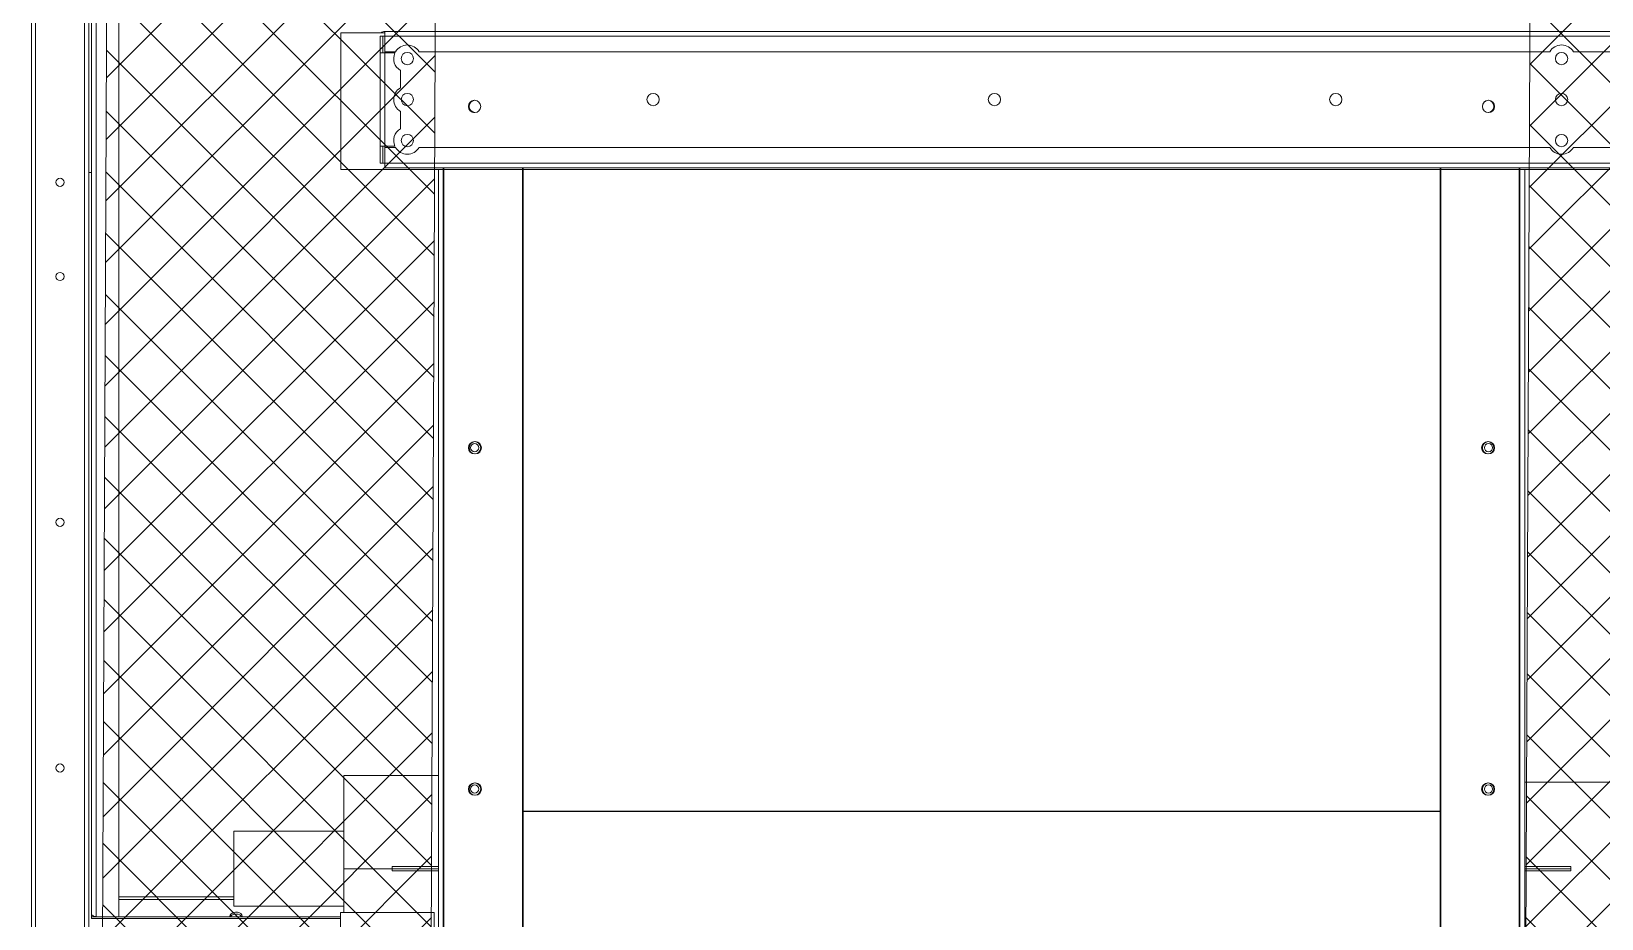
# Model space of a CAD drawing. Header units: millimetres. Extents: x -17070 to 45881, y -291348 to 34009.
# Drawn here: x 35344 to 36494, y 22120 to 22770 of the extents above; entities that cross this region are included whole.
import ezdxf

# ---------------------------------------------------------------- set-up
doc = ezdxf.new("R2010")
doc.units = ezdxf.units.MM
pattern_1 = [(45, (-829389.63, -356984.166), (-22.4506403, 22.4506403), []), (135, (-829389.63, -356984.166), (-22.4506403, -22.4506403), [])]

# ---------------------------------------------------------------- blocks, each defined once
blk = doc.blocks.new('2')
at = {"lineweight": 5}
h = blk.add_hatch(dxfattribs=at)
h.set_pattern_fill('ANSI37', scale=10)
h.set_pattern_definition(pattern_1)
h.paths.add_polyline_path([(35631.7, 20947.9), (35640.2, 22870.1), (35399.5, 22870.1), (35391, 20947.9)])
h = blk.add_hatch(dxfattribs=at)
h.set_pattern_fill('ANSI37', scale=10)
h.set_pattern_definition(pattern_1)
h.paths.add_polyline_path([(36945.9, 20947.9), (36954.4, 22870.1), (36442, 22870.1), (36433.5, 20947.9)])
at = {"color": 7, "lineweight": 20}
for p, q in [((35343.9, 20951.4), (35343.9, 23793.2)), ((35347, 20951.4), (35347, 23793.2)), ((35382.8, 20951.4), (35382.8, 23793.2)), ((35385.9, 20951.4), (35385.9, 23793.2)), ((35602.8, 22769.9), (37785, 22769.9)), ((35602.8, 22766.4), (37785, 22766.4)), ((37814.8, 22668.7), (35570.7, 22668.7)), ((37785, 22673.4), (35602.8, 22673.4)), ((37785, 22669.9), (35602.8, 22669.9)), ((35703.6, 21256.4), (35703.6, 22669.9)), ((35704.1, 21256.4), (35704.1, 22669.9)), ((36375.7, 21256.4), (36375.7, 22669.9)), ((36376.2, 21256.4), (36376.2, 22669.9)), ((36433.7, 21256.4), (36433.7, 22669.9)), ((36434.2, 21256.4), (36434.2, 22669.9)), ((36437.7, 21256.4), (36437.7, 22668.7))]:
    blk.add_line(p, q, dxfattribs=at)
at = {"color": 7, "lineweight": 20, "ltscale": 0.414571}
blk.add_line((35387.9, 22870.1), (35387.9, 22123.9), dxfattribs=at)
at = {"color": 7, "lineweight": 20, "ltscale": 0.415127}
for p, q in [((35391.4, 22868.7), (35391.4, 22121.4)), ((35407.9, 22121.4), (35407.9, 22868.7))]:
    blk.add_line(p, q, dxfattribs=at)
at = {"color": 7, "lineweight": 20, "ltscale": 0.055556}
blk.add_line((35570.7, 22668.7), (35570.7, 22768.7), dxfattribs=at)
at = {"color": 7, "lineweight": 20, "ltscale": 0.017861}
blk.add_line((35602.8, 22768.7), (35570.7, 22768.7), dxfattribs=at)
at = {"color": 7, "lineweight": 20, "ltscale": 0.001111}
for p, q in [((35599.3, 22766.4), (35601.3, 22766.4)), ((35599.3, 22673.4), (35601.3, 22673.4)), ((35385.9, 22666.4), (35387.9, 22666.4))]:
    blk.add_line(p, q, dxfattribs=at)
at = {"color": 7, "lineweight": 20, "ltscale": 0.006833}
for p, q in [((35599.3, 22766.4), (35599.3, 22754.1)), ((35601.3, 22754.1), (35601.3, 22766.4)), ((35599.3, 22685.7), (35599.3, 22673.4)), ((35601.3, 22673.4), (35601.3, 22685.7))]:
    blk.add_line(p, q, dxfattribs=at)
at = {"color": 7, "lineweight": 20, "ltscale": 0.000833333}
for p, q in [((35602.8, 22766.4), (35601.3, 22766.4)), ((35602.8, 22673.4), (35601.3, 22673.4))]:
    blk.add_line(p, q, dxfattribs=at)
at = {"color": 7, "lineweight": 20, "ltscale": 0.001944}
for p, q in [((35602.8, 22766.4), (35602.8, 22769.9)), ((35602.8, 22754.1), (35599.3, 22754.1)), ((35602.8, 22685.7), (35599.3, 22685.7)), ((35602.8, 22673.4), (35602.8, 22669.9))]:
    blk.add_line(p, q, dxfattribs=at)
at = {"color": 7, "lineweight": 20, "ltscale": 0.006389}
for p, q in [((35602.8, 22766.4), (35602.8, 22754.9)), ((35602.8, 22684.9), (35602.8, 22673.4))]:
    blk.add_line(p, q, dxfattribs=at)
at = {"color": 7, "lineweight": 20, "ltscale": 0.038}
for p, q in [((35599.3, 22685.7), (35599.3, 22754.1)), ((35602.8, 22685.7), (35602.8, 22754.1))]:
    blk.add_line(p, q, dxfattribs=at)
at = {"color": 7, "lineweight": 20, "ltscale": 0.000444444}
for p, q in [((35602.8, 22754.9), (35602.8, 22754.1)), ((35602.8, 22685.7), (35602.8, 22684.9))]:
    blk.add_line(p, q, dxfattribs=at)
at = {"color": 7, "lineweight": 20, "ltscale": 0.004355}
for p, q in [((35610.7, 22754.9), (35602.8, 22754.9)), ((35602.8, 22684.9), (35610.7, 22684.9))]:
    blk.add_line(p, q, dxfattribs=at)
at = {"color": 7, "lineweight": 20, "ltscale": 0.004125}
for p, q in [((35610.3, 22754.1), (35602.8, 22754.1)), ((35610.3, 22685.7), (35602.8, 22685.7))]:
    blk.add_line(p, q, dxfattribs=at)
at = {"color": 7, "lineweight": 20, "ltscale": 0.460044}
for p, q in [((36456.1, 22754.9), (35628, 22754.9)), ((35628, 22684.9), (36456.1, 22684.9))]:
    blk.add_line(p, q, dxfattribs=at)
at = {"color": 7, "lineweight": 20, "ltscale": 0.247822}
for p, q in [((36919.5, 22754.9), (36473.4, 22754.9)), ((36473.4, 22684.9), (36919.5, 22684.9))]:
    blk.add_line(p, q, dxfattribs=at)
at = {"color": 7, "lineweight": 20, "ltscale": 0.007044}
for p, q in [((35614.3, 22741.2), (35614.3, 22728.5)), ((35614.3, 22711.2), (35614.3, 22698.5))]:
    blk.add_line(p, q, dxfattribs=at)
at = {"color": 7, "lineweight": 20, "ltscale": 0.324611}
blk.add_line((35642.1, 22084.4), (35642.1, 22668.7), dxfattribs=at)
at = {"color": 7, "lineweight": 20, "ltscale": 0.325278}
for p, q in [((35645.6, 22084.4), (35645.6, 22669.9)), ((35646.1, 22084.4), (35646.1, 22669.9))]:
    blk.add_line(p, q, dxfattribs=at)
at = {"color": 7, "lineweight": 20, "ltscale": 0.037889}
blk.add_line((35572.9, 22156.5), (35572.9, 22224.7), dxfattribs=at)
at = {"color": 7, "lineweight": 20, "ltscale": 0.038444}
blk.add_line((35572.9, 22224.7), (35642.1, 22224.7), dxfattribs=at)
at = {"color": 7, "lineweight": 20, "ltscale": 0.284666}
blk.add_line((36437.7, 22220), (36950.1, 22220), dxfattribs=at)
at = {"color": 7, "lineweight": 20, "ltscale": 0.373111}
for p, q in [((36375.7, 22198.8), (35704.1, 22198.8)), ((35704.1, 22198.7), (36375.7, 22198.7)), ((35704.1, 22198.6), (36375.7, 22198.6)), ((36375.7, 22198.5), (35704.1, 22198.5))]:
    blk.add_line(p, q, dxfattribs=at)
at = {"color": 7, "lineweight": 20, "ltscale": 0.028685}
blk.add_line((35492.3, 22184), (35492.3, 22132.3), dxfattribs=at)
at = {"color": 7, "lineweight": 20, "ltscale": 0.044778}
for p, q in [((35572.9, 22184), (35492.3, 22184)), ((35572.9, 22129), (35492.3, 22129))]:
    blk.add_line(p, q, dxfattribs=at)
at = {"color": 7, "lineweight": 20, "ltscale": 0.019611}
blk.add_line((35572.9, 22156.5), (35608.2, 22156.5), dxfattribs=at)
at = {"color": 7, "lineweight": 20, "ltscale": 0.017833}
blk.add_line((35572.9, 22156.5), (35572.9, 22124.4), dxfattribs=at)
at = {"color": 7, "lineweight": 20, "ltscale": 0.000888889}
for p, q in [((35608.2, 22158.1), (35608.2, 22156.5)), ((35608.2, 22154.9), (35608.2, 22156.5)), ((36471.6, 22154.9), (36471.6, 22158.1))]:
    blk.add_line(p, q, dxfattribs=at)
at = {"color": 7, "lineweight": 20, "ltscale": 0.018833}
for p, q in [((35608.2, 22158.1), (35642.1, 22158.1)), ((35642.1, 22156.5), (35608.2, 22156.5)), ((35642.1, 22156.5), (35608.2, 22156.5)), ((35608.2, 22154.9), (35642.1, 22154.9)), ((36471.6, 22158.1), (36437.7, 22158.1)), ((36437.7, 22156.5), (36471.6, 22156.5)), ((36437.7, 22156.5), (36471.6, 22156.5)), ((36471.6, 22154.9), (36437.7, 22154.9))]:
    blk.add_line(p, q, dxfattribs=at)
at = {"color": 7, "lineweight": 20, "ltscale": 0.046889}
for p, q in [((35407.9, 22136), (35492.3, 22136)), ((35407.9, 22133.9), (35492.3, 22133.9))]:
    blk.add_line(p, q, dxfattribs=at)
at = {"color": 7, "lineweight": 20, "ltscale": 0.00187}
blk.add_line((35492.3, 22132.3), (35492.3, 22129), dxfattribs=at)
at = {"color": 7, "lineweight": 20, "ltscale": 0.001378}
blk.add_line((35387.9, 22121.4), (35387.9, 22123.9), dxfattribs=at)
at = {"color": 7, "lineweight": 20, "ltscale": 0.101388}
for p, q in [((35570.4, 22121.4), (35387.9, 22121.4)), ((35570.4, 22120), (35387.9, 22120))]:
    blk.add_line(p, q, dxfattribs=at)
at = {"color": 7, "lineweight": 20, "ltscale": 0.000773611}
blk.add_line((35387.9, 22120), (35387.9, 22121.4), dxfattribs=at)
at = {"color": 7, "lineweight": 20, "ltscale": 0.000154576}
blk.add_line((35389.9, 22121.4), (35389.9, 22121.7), dxfattribs=at)
at = {"color": 7, "lineweight": 20, "ltscale": 0.009167}
blk.add_line((35391.4, 22121.4), (35407.9, 22121.4), dxfattribs=at)
at = {"color": 7, "lineweight": 20, "ltscale": 0.063889}
blk.add_line((35570.4, 22009.4), (35570.4, 22124.4), dxfattribs=at)
at = {"color": 7, "lineweight": 20, "ltscale": 0.038056}
blk.add_line((35570.4, 22124.4), (35638.9, 22124.4), dxfattribs=at)
at = {"color": 7, "lineweight": 20, "ltscale": 0.022222}
blk.add_line((35638.9, 22084.4), (35638.9, 22124.4), dxfattribs=at)
at = {"color": 0, "lineweight": 20}
for points in [[(35399.5, 22870.1), (35640.2, 22870.1), (35631.7, 20947.9), (35391, 20947.9)], [(36442, 22870.1), (36954.4, 22870.1), (36945.9, 20947.9), (36433.5, 20947.9)]]:
    blk.add_lwpolyline(points, close=True, dxfattribs=at)
at = {"color": 7, "lineweight": 20}
for centre, radius in [((35619.3, 22749.9), 4.5), ((36464.7, 22749.9), 4.5), ((35619.3, 22719.9), 4.5), ((35668.6, 22714.9), 4.5), ((35799.3, 22719.9), 4.5), ((36049.3, 22719.9), 4.5), ((36299.3, 22719.9), 4.5), ((36411.2, 22714.9), 4.5), ((36464.7, 22719.9), 4.5), ((35619.3, 22689.9), 4.5), ((36464.7, 22689.9), 4.5), ((35364.9, 22659.3), 3), ((35364.9, 22590.3), 3), ((35668.6, 22464.9), 4.5), ((35669.1, 22464.9), 4.5), ((35668.6, 22464.9), 3), ((36410.7, 22464.9), 4.5), ((36411.2, 22464.9), 4.5), ((36411.2, 22464.9), 3), ((35364.9, 22410.3), 3), ((35364.9, 22230.3), 3), ((35668.6, 22214.9), 4.5), ((35669.1, 22214.9), 4.5), ((35668.6, 22214.9), 3), ((36410.7, 22214.9), 4.5), ((36411.2, 22214.9), 4.5), ((36411.2, 22214.9), 3)]:
    blk.add_circle(centre, radius, dxfattribs=at)
for centre, radius, start, end in [((35602.8, 22766.4), 3.5, 90, 138.9176), ((35619.3, 22749.9), 10, 155.1657, 240), ((35619.3, 22749.9), 10, 29.9997, 150.0003), ((36464.7, 22749.9), 10, 29.9997, 150.0003), ((35619.3, 22719.9), 10, 120, 240), ((35668.6, 22714.9), 4.5, 90, 273.1847), ((35669.1, 22714.9), 4.5, 93.1847, 266.8153), ((36411.2, 22714.9), 4.5, 93.1847, 270), ((36410.7, 22714.9), 4.5, 273.1847, 86.8153), ((35619.3, 22689.9), 10, 120, 204.8349), ((35619.3, 22689.9), 10, 210.0003, 329.9997), ((36464.7, 22689.9), 10, 210.0003, 329.9997), ((35382.8, 22625.4), 3.1, 359.4685, 0), ((35382.8, 22617.2), 3.1, 0, 0.5355)]:
    blk.add_arc(centre, radius, start, end, dxfattribs=at)
for centre, major_axis, start_param, end_param in [((35391.4, 22123.9), (-3.5, 0), 6.283185, 7.853982), ((35493.9, 22121.7), (-4.5, 0), 5.783185, 6.283156), ((35493.9, 22121.7), (-4.5, 0), 6.283156, 6.369762), ((35493.9, 22120.2), (-4.5, 0), 5.783185, 5.902326), ((35493.9, 22121.7), (-4.5, 0), 3.141564, 5.783185), ((35493.9, 22120.2), (-4.5, 0), 3.522452, 5.783185), ((35493.9, 22121.7), (-4.5, 0), 3.05507, 3.141564)]:
    blk.add_ellipse(centre, major_axis=major_axis, ratio=0.69625, start_param=start_param, end_param=end_param, dxfattribs=at)

msp = doc.modelspace()

# ---------------------------------------------------------------- block references
msp.add_blockref('2', (0, 0))

doc.saveas('drawing.dxf')
